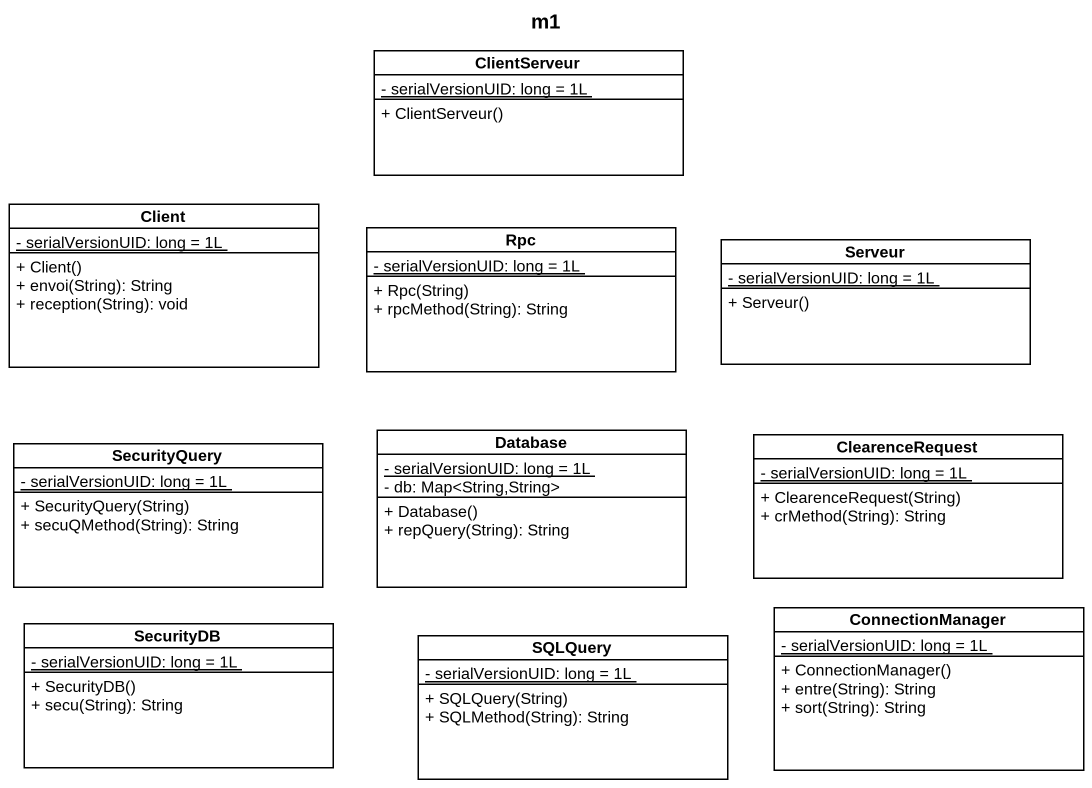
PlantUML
@startuml
title m1
hide circle
hide empty members
skinparam classAttributeIconSize 0
class ClientServeur {
  {static} - serialVersionUID: long = 1L
  + ClientServeur()
}
class Client {
  {static} - serialVersionUID: long = 1L
  + Client()
  + envoi(String): String
  + reception(String): void
}
class Rpc {
  {static} - serialVersionUID: long = 1L
  + Rpc(String)
  + rpcMethod(String): String
}
class Serveur {
  {static} - serialVersionUID: long = 1L
  + Serveur()
}
class SecurityQuery {
  {static} - serialVersionUID: long = 1L
  + SecurityQuery(String)
  + secuQMethod(String): String
}
class "Database" as Database_ {
  {static} - serialVersionUID: long = 1L
  - db: Map<String,String>
  + Database()
  + repQuery(String): String
}
class ClearenceRequest {
  {static} - serialVersionUID: long = 1L
  + ClearenceRequest(String)
  + crMethod(String): String
}
class SecurityDB {
  {static} - serialVersionUID: long = 1L
  + SecurityDB()
  + secu(String): String
}
class SQLQuery {
  {static} - serialVersionUID: long = 1L
  + SQLQuery(String)
  + SQLMethod(String): String
}
class ConnectionManager {
  {static} - serialVersionUID: long = 1L
  + ConnectionManager()
  + entre(String): String
  + sort(String): String
}
@enduml
